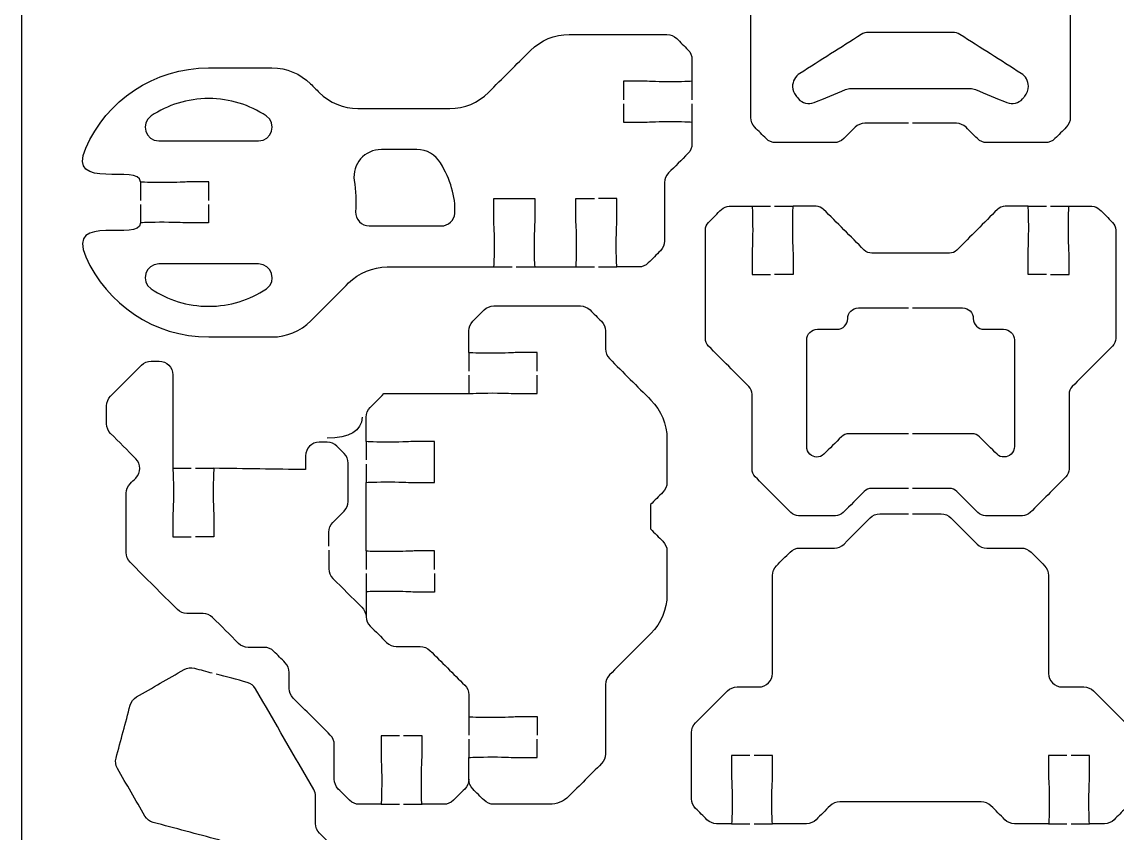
# Model space of a CAD drawing. Extents: x 0 to 400, y 230 to 450.
# Drawn here: x 0 to 80.1, y 325.6 to 384.9 of the extents above; entities that cross this region are included whole.
import ezdxf

# ---------------------------------------------------------------- set-up
doc = ezdxf.new("R2010")
doc.units = 0
doc.header["$MEASUREMENT"] = 0
doc.layers.add('DEFAULT', color=18, linetype='CONTINUOUS')

msp = doc.modelspace()

# ---------------------------------------------------------------- linework, layer by layer
at = {"layer": 'DEFAULT', "color": 1}
for points in [[(0, 242.147), (0, 437.847)], [(49.013, 380.594), (49.013, 379.243)], [(49.013, 378.943), (49.013, 377.595)], [(8.666, 373.228), (8.666, 371.877)], [(8.666, 371.577), (8.666, 370.226)], [(53.405, 371.455), (54.756, 371.455)], [(55.056, 371.455), (56.407, 371.455)], [(73.594, 371.452), (74.942, 371.452)], [(75.242, 371.452), (76.593, 371.452)], [(34.514, 367.009), (35.865, 367.009)], [(36.165, 367.009), (37.516, 367.009)], [(40.522, 367.009), (41.873, 367.009)], [(42.173, 367.009), (43.524, 367.009)], [(32.685, 360.747), (32.685, 359.396)], [(32.685, 359.096), (32.685, 357.748)], [(25.181, 354.245), (25.181, 352.894)], [(25.181, 352.594), (25.181, 351.243)], [(11.042, 352.284), (12.393, 352.284)], [(12.693, 352.284), (14.04, 352.284)], [(25.181, 346.24), (25.181, 344.889)], [(25.181, 344.589), (25.181, 343.238)], [(32.685, 334.13), (32.685, 332.775)], [(32.685, 332.475), (32.685, 331.127)], [(26.271, 327.716), (27.622, 327.716)], [(27.922, 327.716), (29.27, 327.716)], [(51.902, 326.296), (53.253, 326.296)], [(53.553, 326.296), (54.904, 326.296)], [(75.097, 326.296), (76.445, 326.296)], [(76.745, 326.296), (78.096, 326.296)]]:
    msp.add_lwpolyline(points, dxfattribs=at)
for points, knots in [([(64.849, 377.516), (63.783, 377.516), (62.716, 377.516), (61.649, 377.516), (61.385, 377.516), (61.131, 377.41), (60.944, 377.223), (60.668, 376.947), (60.391, 376.67), (60.115, 376.394), (59.928, 376.207), (59.674, 376.101), (59.409, 376.101), (57.988, 376.101), (56.566, 376.101), (55.144, 376.101), (54.88, 376.101), (54.626, 376.207), (54.439, 376.394), (54.162, 376.67), (53.886, 376.947), (53.61, 377.223), (53.423, 377.41), (53.317, 377.664), (53.317, 377.929), (53.317, 380.505), (53.317, 383.082), (53.317, 385.658), (53.317, 385.926), (53.211, 386.18), (53.024, 386.367), (52.11, 387.28), (51.197, 388.192), (50.283, 389.105), (50.096, 389.292), (49.99, 389.546), (49.99, 389.81), (49.99, 391.257), (49.99, 392.703), (49.99, 394.149), (49.99, 394.417), (50.096, 394.671), (50.283, 394.858), (50.559, 395.135), (50.836, 395.411), (51.112, 395.687), (51.299, 395.874), (51.553, 395.98), (51.817, 395.98), (52.347, 395.98), (52.876, 395.98), (53.405, 395.98), (53.433, 395.98), (53.454, 395.197), (53.454, 394.23), (53.454, 393.264), (53.405, 392.692), (53.405, 392.481), (53.405, 391.981), (53.405, 391.481), (53.405, 390.981), (53.855, 390.981), (54.306, 390.981), (54.756, 390.981)], [0, 0, 0, 0, 9.07, 9.07, 9.07, 10.07, 10.07, 10.07, 13.393402, 13.393402, 13.393402, 14.393402, 14.393402, 14.393402, 26.483402, 26.483402, 26.483402, 27.483402, 27.483402, 27.483402, 30.806804, 30.806804, 30.806804, 31.806804, 31.806804, 31.806804, 53.716804, 53.716804, 53.716804, 54.716804, 54.716804, 54.716804, 65.698174, 65.698174, 65.698174, 66.698174, 66.698174, 66.698174, 78.998174, 78.998174, 78.998174, 79.998174, 79.998174, 79.998174, 83.321576, 83.321576, 83.321576, 84.321576, 84.321576, 84.321576, 88.821576, 88.821576, 88.821576, 89.821576, 89.821576, 89.821576, 90.821576, 90.821576, 90.821576, 95.071576, 95.071576, 95.071576, 98.901576, 98.901576, 98.901576, 98.901576]), ([(75.245, 390.981), (75.696, 390.981), (76.146, 390.981), (76.597, 390.981), (76.597, 391.481), (76.597, 391.981), (76.597, 392.481), (76.597, 392.692), (76.547, 393.264), (76.547, 394.23), (76.547, 395.197), (76.568, 395.98), (76.597, 395.98), (77.126, 395.98), (77.655, 395.98), (78.184, 395.98), (78.449, 395.98), (78.703, 395.874), (78.89, 395.687), (79.166, 395.411), (79.442, 395.135), (79.719, 394.858), (79.906, 394.671), (80.011, 394.417), (80.011, 394.149), (80.011, 392.703), (80.011, 391.257), (80.011, 389.81), (80.011, 389.546), (79.906, 389.292), (79.719, 389.105), (78.805, 388.192), (77.891, 387.28), (76.978, 386.367), (76.791, 386.18), (76.685, 385.926), (76.685, 385.658), (76.685, 383.082), (76.685, 380.505), (76.685, 377.929), (76.685, 377.664), (76.579, 377.41), (76.392, 377.223), (76.116, 376.947), (75.839, 376.67), (75.563, 376.394), (75.376, 376.207), (75.122, 376.101), (74.857, 376.101), (73.436, 376.101), (72.014, 376.101), (70.592, 376.101), (70.328, 376.101), (70.074, 376.207), (69.887, 376.394), (69.61, 376.67), (69.334, 376.947), (69.058, 377.223), (68.871, 377.41), (68.617, 377.516), (68.352, 377.516), (67.286, 377.516), (66.219, 377.516), (65.152, 377.516)], [0, 0, 0, 0, 3.83, 3.83, 3.83, 8.08, 8.08, 8.08, 9.08, 9.08, 9.08, 10.08, 10.08, 10.08, 14.58, 14.58, 14.58, 15.58, 15.58, 15.58, 18.903402, 18.903402, 18.903402, 19.903402, 19.903402, 19.903402, 32.203402, 32.203402, 32.203402, 33.203402, 33.203402, 33.203402, 44.184772, 44.184772, 44.184772, 45.184772, 45.184772, 45.184772, 67.094772, 67.094772, 67.094772, 68.094772, 68.094772, 68.094772, 71.418174, 71.418174, 71.418174, 72.418174, 72.418174, 72.418174, 84.508174, 84.508174, 84.508174, 85.508174, 85.508174, 85.508174, 88.831576, 88.831576, 88.831576, 89.831576, 89.831576, 89.831576, 98.901576, 98.901576, 98.901576, 98.901576]), ([(13.665, 371.877), (13.665, 372.327), (13.665, 372.778), (13.665, 373.228), (13.665, 373.228), (13.037, 373.232), (12.166, 373.232), (11.954, 373.228), (11.383, 373.179), (10.412, 373.179), (9.46, 373.179), (8.691, 373.203), (8.666, 373.228), (8.666, 374.643), (3.237, 372.473), (4.666, 375.708), (6.19, 379.155), (9.65, 381.568), (13.658, 381.568), (14.815, 381.568), (18.29, 381.571), (18.29, 381.571), (19.352, 381.568), (20.368, 381.151), (21.119, 380.4), (21.329, 380.191), (21.538, 379.981), (21.747, 379.772), (22.499, 379.021), (23.518, 378.601), (24.576, 378.601), (26.817, 378.6), (29.057, 378.599), (31.297, 378.597), (32.359, 378.597), (33.375, 379.017), (34.126, 379.769), (35.15, 380.792), (36.175, 381.815), (37.199, 382.838), (37.947, 383.589), (38.966, 384.013), (40.025, 384.013), (42.412, 384.013), (44.799, 384.013), (47.186, 384.013), (47.451, 384.013), (47.708, 383.907), (47.895, 383.716), (48.17, 383.441), (48.445, 383.166), (48.721, 382.891), (48.908, 382.7), (49.013, 382.446), (49.013, 382.182), (49.013, 381.654), (49.013, 381.126), (49.013, 380.598), (49.013, 380.569), (48.23, 380.548), (47.264, 380.548), (46.297, 380.548), (45.725, 380.598), (45.514, 380.598), (45.014, 380.598), (44.514, 380.598), (44.014, 380.598), (44.014, 380.146), (44.014, 379.695), (44.014, 379.243)], [0, 0, 0, 0, 3.83, 3.83, 3.83, 4.83, 4.83, 4.83, 5.83, 5.83, 5.83, 6.83, 6.83, 6.83, 7.83, 7.83, 7.83, 8.83, 8.83, 8.83, 9.83, 9.83, 9.83, 10.83, 10.83, 10.83, 13.3473, 13.3473, 13.3473, 14.3473, 14.3473, 14.3473, 33.397303, 33.397303, 33.397303, 34.397303, 34.397303, 34.397303, 46.708034, 46.708034, 46.708034, 47.708034, 47.708034, 47.708034, 68.008034, 68.008034, 68.008034, 69.008034, 69.008034, 69.008034, 72.317294, 72.317294, 72.317294, 73.317294, 73.317294, 73.317294, 77.807294, 77.807294, 77.807294, 78.807294, 78.807294, 78.807294, 79.807294, 79.807294, 79.807294, 84.057294, 84.057294, 84.057294, 87.897294, 87.897294, 87.897294, 87.897294]), ([(56.368, 380.185), (56.368, 380.581), (56.571, 380.949), (56.905, 381.161), (58.4, 382.111), (59.895, 383.06), (61.39, 384.009), (61.55, 384.111), (61.736, 384.165), (61.926, 384.165), (63.976, 384.165), (66.026, 384.165), (68.076, 384.165), (68.265, 384.165), (68.451, 384.111), (68.612, 384.009), (70.105, 383.06), (71.599, 382.111), (73.093, 381.162), (73.413, 380.958), (73.613, 380.611), (73.629, 380.234), (73.639, 380.005), (73.507, 379.673), (73.359, 379.498), (73.305, 379.434), (73.252, 379.371), (73.198, 379.308), (72.917, 378.975), (72.454, 378.863), (72.052, 379.029), (71.283, 379.347), (70.514, 379.665), (69.746, 379.983), (69.625, 380.033), (69.495, 380.059), (69.364, 380.059), (66.454, 380.059), (63.544, 380.059), (60.634, 380.059), (60.503, 380.059), (60.373, 380.033), (60.252, 379.983), (59.484, 379.665), (58.715, 379.347), (57.946, 379.029), (57.544, 378.863), (57.081, 378.975), (56.8, 379.308), (56.735, 379.385), (56.67, 379.462), (56.605, 379.539), (56.452, 379.72), (56.368, 379.948), (56.368, 380.185)], [1, 1, 1, 1, 2, 2, 2, 17.059135, 17.059135, 17.059135, 18.059135, 18.059135, 18.059135, 35.491135, 35.491135, 35.491135, 36.491135, 36.491135, 36.491135, 51.540449, 51.540449, 51.540449, 52.540449, 52.540449, 52.540449, 53.540449, 53.540449, 53.540449, 54.246464, 54.246464, 54.246464, 55.246464, 55.246464, 55.246464, 62.320641, 62.320641, 62.320641, 63.320641, 63.320641, 63.320641, 88.064641, 88.064641, 88.064641, 89.064641, 89.064641, 89.064641, 96.138819, 96.138819, 96.138819, 97.138819, 97.138819, 97.138819, 97.998217, 97.998217, 97.998217, 98.998217, 98.998217, 98.998217, 98.998217]), ([(17.305, 376.229), (14.876, 376.229), (12.448, 376.229), (10.02, 376.229), (9.043, 376.232), (8.633, 377.513), (9.455, 378.053), (10.658, 378.857), (12.108, 379.326), (13.664, 379.326), (15.22, 379.326), (16.666, 378.857), (17.873, 378.053), (18.691, 377.509), (18.282, 376.229), (17.305, 376.229)], [1, 1, 1, 1, 21.65, 21.65, 21.65, 22.65, 22.65, 22.65, 23.65, 23.65, 23.65, 24.65, 24.65, 24.65, 25.65, 25.65, 25.65, 25.65]), ([(44.014, 378.943), (44.014, 378.494), (44.014, 378.045), (44.014, 377.595), (44.514, 377.595), (45.014, 377.595), (45.514, 377.595), (45.725, 377.595), (46.297, 377.645), (47.264, 377.645), (48.23, 377.645), (49.013, 377.624), (49.013, 377.595), (49.013, 377.066), (49.013, 376.537), (49.013, 376.008), (49.013, 375.743), (48.908, 375.489), (48.721, 375.302), (48.248, 374.83), (47.775, 374.357), (47.302, 373.884), (47.115, 373.694), (47.01, 373.44), (47.01, 373.175), (47.01, 371.753), (47.01, 370.332), (47.01, 368.91), (47.01, 368.642), (46.904, 368.388), (46.713, 368.197), (46.415, 367.899), (46.116, 367.6), (45.817, 367.301), (45.63, 367.114), (45.38, 367.012), (45.119, 367.012), (44.588, 367.011), (44.058, 367.01), (43.528, 367.009), (43.496, 367.009), (43.475, 367.792), (43.475, 368.758), (43.475, 369.725), (43.528, 370.297), (43.524, 370.508), (43.524, 371.383), (43.528, 372.007), (43.528, 372.007), (43.077, 372.007), (42.627, 372.007), (42.177, 372.007)], [0, 0, 0, 0, 3.82, 3.82, 3.82, 8.07, 8.07, 8.07, 9.07, 9.07, 9.07, 10.07, 10.07, 10.07, 14.57, 14.57, 14.57, 15.57, 15.57, 15.57, 21.255139, 21.255139, 21.255139, 22.255139, 22.255139, 22.255139, 34.345139, 34.345139, 34.345139, 35.345139, 35.345139, 35.345139, 38.937241, 38.937241, 38.937241, 39.937241, 39.937241, 39.937241, 44.447252, 44.447252, 44.447252, 45.447252, 45.447252, 45.447252, 46.447252, 46.447252, 46.447252, 47.447252, 47.447252, 47.447252, 51.277252, 51.277252, 51.277252, 51.277252]), ([(26.293, 375.597), (27.161, 375.597), (28.029, 375.597), (28.897, 375.597), (29.606, 375.597), (30.266, 375.223), (30.626, 374.613), (31.328, 373.414), (31.737, 372.186), (31.666, 370.93), (31.638, 370.408), (31.19, 370.009), (30.671, 370.009), (28.917, 370.009), (27.162, 370.009), (25.408, 370.009), (24.84, 370.009), (24.374, 370.482), (24.41, 371.05), (24.459, 371.816), (24.424, 372.581), (24.311, 373.34), (24.127, 374.535), (25.083, 375.601), (26.293, 375.597)], [1, 1, 1, 1, 8.38, 8.38, 8.38, 9.38, 9.38, 9.38, 10.38, 10.38, 10.38, 11.38, 11.38, 11.38, 26.3, 26.3, 26.3, 27.3, 27.3, 27.3, 28.3, 28.3, 28.3, 29.3, 29.3, 29.3, 29.3]), ([(13.661, 371.577), (13.661, 371.127), (13.661, 370.676), (13.661, 370.226), (13.163, 370.226), (12.664, 370.226), (12.166, 370.226), (11.954, 370.229), (11.383, 370.275), (10.412, 370.275), (9.46, 370.275), (8.691, 370.254), (8.663, 370.226), (8.666, 368.811), (3.233, 370.984), (4.666, 367.753), (6.193, 364.306), (9.654, 361.893), (13.665, 361.893), (14.822, 361.893), (18.297, 361.89), (18.297, 361.89), (19.355, 361.893), (20.375, 362.313), (21.126, 363.061), (22.051, 363.986), (22.975, 364.912), (23.899, 365.837), (24.651, 366.585), (25.67, 367.009), (26.728, 367.009), (29.324, 367.009), (31.919, 367.009), (34.514, 367.009), (34.542, 367.037), (34.567, 367.806), (34.567, 368.758), (34.564, 369.725), (34.514, 370.297), (34.514, 370.508), (34.514, 371.008), (34.514, 371.508), (34.514, 372.007), (35.516, 372.007), (36.518, 372.007), (37.52, 372.007), (37.52, 372.007), (37.516, 371.383), (37.516, 370.508), (37.52, 370.297), (37.467, 369.725), (37.467, 368.758), (37.47, 367.792), (37.488, 367.009), (37.52, 367.009), (38.521, 367.009), (39.521, 367.009), (40.522, 367.009), (40.55, 367.037), (40.571, 367.806), (40.571, 368.758), (40.571, 369.725), (40.522, 370.297), (40.518, 370.508), (40.522, 371.383), (40.522, 372.007), (40.522, 372.007), (40.974, 372.007), (41.425, 372.007), (41.877, 372.007)], [0, 0, 0, 0, 3.83, 3.83, 3.83, 8.07, 8.07, 8.07, 9.07, 9.07, 9.07, 10.07, 10.07, 10.07, 11.07, 11.07, 11.07, 12.07, 12.07, 12.07, 13.07, 13.07, 13.07, 14.07, 14.07, 14.07, 25.192792, 25.192792, 25.192792, 26.192792, 26.192792, 26.192792, 48.262792, 48.262792, 48.262792, 49.262792, 49.262792, 49.262792, 50.262792, 50.262792, 50.262792, 54.512792, 54.512792, 54.512792, 63.032792, 63.032792, 63.032792, 64.032792, 64.032792, 64.032792, 65.032792, 65.032792, 65.032792, 66.032792, 66.032792, 66.032792, 74.542792, 74.542792, 74.542792, 75.542792, 75.542792, 75.542792, 76.542792, 76.542792, 76.542792, 77.542792, 77.542792, 77.542792, 81.382792, 81.382792, 81.382792, 81.382792]), ([(64.849, 350.818), (63.954, 350.818), (63.059, 350.818), (62.164, 350.818), (61.956, 350.818), (61.755, 350.733), (61.607, 350.588), (61.096, 350.074), (60.584, 349.561), (60.072, 349.047), (59.924, 348.899), (59.723, 348.817), (59.515, 348.817), (58.613, 348.817), (57.711, 348.817), (56.809, 348.817), (56.601, 348.817), (56.4, 348.899), (56.252, 349.047), (55.379, 349.92), (54.507, 350.794), (53.634, 351.668), (53.49, 351.812), (53.409, 352.014), (53.409, 352.222), (53.409, 354.051), (53.409, 355.881), (53.409, 357.711), (53.409, 357.919), (53.324, 358.117), (53.176, 358.265), (52.191, 359.25), (51.207, 360.236), (50.223, 361.221), (50.075, 361.366), (49.994, 361.567), (49.994, 361.775), (49.994, 364.421), (49.994, 367.067), (49.994, 369.712), (49.994, 369.921), (50.075, 370.118), (50.223, 370.266), (50.542, 370.585), (50.86, 370.904), (51.179, 371.222), (51.324, 371.37), (51.525, 371.452), (51.729, 371.452), (52.288, 371.452), (52.846, 371.452), (53.405, 371.452), (53.433, 371.452), (53.454, 370.668), (53.454, 369.702), (53.454, 368.735), (53.405, 368.164), (53.405, 367.952), (53.405, 367.452), (53.405, 366.953), (53.405, 366.453), (53.855, 366.453), (54.306, 366.453), (54.756, 366.453)], [0, 0, 0, 0, 7.61, 7.61, 7.61, 8.61, 8.61, 8.61, 14.775987, 14.775987, 14.775987, 15.775987, 15.775987, 15.775987, 23.445987, 23.445987, 23.445987, 24.445987, 24.445987, 24.445987, 34.946525, 34.946525, 34.946525, 35.946525, 35.946525, 35.946525, 51.506525, 51.506525, 51.506525, 52.506525, 52.506525, 52.506525, 64.350566, 64.350566, 64.350566, 65.350566, 65.350566, 65.350566, 87.850566, 87.850566, 87.850566, 88.850566, 88.850566, 88.850566, 92.683085, 92.683085, 92.683085, 93.683085, 93.683085, 93.683085, 98.433085, 98.433085, 98.433085, 99.433085, 99.433085, 99.433085, 100.433085, 100.433085, 100.433085, 104.683085, 104.683085, 104.683085, 108.513085, 108.513085, 108.513085, 108.513085]), ([(74.942, 366.453), (74.493, 366.453), (74.044, 366.453), (73.594, 366.453), (73.594, 366.953), (73.594, 367.452), (73.594, 367.952), (73.594, 368.164), (73.644, 368.735), (73.644, 369.702), (73.644, 370.668), (73.623, 371.452), (73.594, 371.452), (73.036, 371.452), (72.477, 371.452), (71.919, 371.452), (71.711, 371.452), (71.51, 371.367), (71.361, 371.222), (70.372, 370.231), (69.383, 369.24), (68.395, 368.248), (68.246, 368.1), (68.045, 368.019), (67.841, 368.019), (65.949, 368.019), (64.057, 368.019), (62.164, 368.019), (61.96, 368.019), (61.759, 368.1), (61.611, 368.248), (60.62, 369.24), (59.63, 370.231), (58.64, 371.222), (58.492, 371.37), (58.291, 371.452), (58.086, 371.452), (57.527, 371.452), (56.967, 371.452), (56.407, 371.452), (56.375, 371.452), (56.358, 370.668), (56.358, 369.702), (56.358, 368.735), (56.407, 368.164), (56.407, 367.952), (56.407, 367.452), (56.407, 366.953), (56.407, 366.453), (55.957, 366.453), (55.506, 366.453), (55.056, 366.453)], [0, 0, 0, 0, 3.82, 3.82, 3.82, 8.07, 8.07, 8.07, 9.07, 9.07, 9.07, 10.07, 10.07, 10.07, 14.82, 14.82, 14.82, 15.82, 15.82, 15.82, 27.727687, 27.727687, 27.727687, 28.727687, 28.727687, 28.727687, 44.817687, 44.817687, 44.817687, 45.817687, 45.817687, 45.817687, 57.732438, 57.732438, 57.732438, 58.732438, 58.732438, 58.732438, 63.492438, 63.492438, 63.492438, 64.492438, 64.492438, 64.492438, 65.492438, 65.492438, 65.492438, 69.742438, 69.742438, 69.742438, 73.572438, 73.572438, 73.572438, 73.572438]), ([(75.242, 366.453), (75.693, 366.453), (76.145, 366.453), (76.597, 366.453), (76.597, 366.953), (76.597, 367.452), (76.597, 367.952), (76.597, 368.164), (76.547, 368.735), (76.547, 369.702), (76.547, 370.668), (76.568, 371.452), (76.597, 371.452), (77.155, 371.452), (77.714, 371.452), (78.272, 371.452), (78.477, 371.452), (78.678, 371.37), (78.826, 371.222), (79.144, 370.904), (79.461, 370.585), (79.779, 370.266), (79.927, 370.118), (80.011, 369.921), (80.011, 369.712), (80.011, 367.067), (80.011, 364.421), (80.011, 361.775), (80.011, 361.567), (79.927, 361.366), (79.779, 361.221), (78.794, 360.236), (77.81, 359.25), (76.826, 358.265), (76.678, 358.117), (76.597, 357.919), (76.597, 357.711), (76.597, 355.881), (76.597, 354.051), (76.597, 352.222), (76.597, 352.014), (76.512, 351.812), (76.367, 351.668), (75.495, 350.794), (74.622, 349.92), (73.75, 349.047), (73.602, 348.899), (73.4, 348.817), (73.192, 348.817), (72.29, 348.817), (71.388, 348.817), (70.486, 348.817), (70.278, 348.817), (70.077, 348.899), (69.929, 349.047), (69.418, 349.561), (68.906, 350.074), (68.395, 350.588), (68.246, 350.733), (68.045, 350.818), (67.837, 350.818), (66.942, 350.818), (66.047, 350.818), (65.152, 350.818)], [0, 0, 0, 0, 3.84, 3.84, 3.84, 8.09, 8.09, 8.09, 9.09, 9.09, 9.09, 10.09, 10.09, 10.09, 14.84, 14.84, 14.84, 15.84, 15.84, 15.84, 19.665454, 19.665454, 19.665454, 20.665454, 20.665454, 20.665454, 43.165454, 43.165454, 43.165454, 44.165454, 44.165454, 44.165454, 56.009495, 56.009495, 56.009495, 57.009495, 57.009495, 57.009495, 72.569495, 72.569495, 72.569495, 73.569495, 73.569495, 73.569495, 84.070033, 84.070033, 84.070033, 85.070033, 85.070033, 85.070033, 92.740033, 92.740033, 92.740033, 93.740033, 93.740033, 93.740033, 99.90602, 99.90602, 99.90602, 100.90602, 100.90602, 100.90602, 108.51602, 108.51602, 108.51602, 108.51602]), ([(10.02, 367.233), (12.449, 367.233), (14.879, 367.233), (17.308, 367.233), (18.289, 367.229), (18.691, 365.952), (17.88, 365.409), (16.673, 364.601), (15.216, 364.129), (13.664, 364.132), (12.108, 364.132), (10.651, 364.598), (9.448, 365.409), (8.633, 365.956), (9.039, 367.229), (10.02, 367.233)], [1, 1, 1, 1, 21.66, 21.66, 21.66, 22.66, 22.66, 22.66, 23.66, 23.66, 23.66, 24.66, 24.66, 24.66, 25.66, 25.66, 25.66, 25.66]), ([(37.683, 359.396), (37.683, 359.846), (37.683, 360.296), (37.683, 360.747), (37.184, 360.747), (36.684, 360.747), (36.184, 360.747), (35.972, 360.747), (35.401, 360.697), (34.434, 360.697), (33.468, 360.697), (32.685, 360.718), (32.685, 360.747), (32.685, 361.274), (32.685, 361.8), (32.685, 362.327), (32.685, 362.592), (32.787, 362.849), (32.977, 363.036), (33.253, 363.313), (33.528, 363.589), (33.803, 363.865), (33.993, 364.052), (34.247, 364.158), (34.512, 364.158), (36.625, 364.158), (38.738, 364.158), (40.851, 364.158), (41.116, 364.158), (41.37, 364.052), (41.56, 363.865), (41.836, 363.589), (42.111, 363.313), (42.386, 363.036), (42.576, 362.849), (42.682, 362.592), (42.682, 362.327), (42.682, 361.891), (42.682, 361.455), (42.682, 361.018), (42.682, 360.754), (42.785, 360.5), (42.975, 360.313), (43.988, 359.299), (45, 358.285), (46.013, 357.272), (46.764, 356.52), (47.184, 355.504), (47.184, 354.446), (47.184, 353.378), (47.184, 352.311), (47.184, 351.243), (47.184, 350.978), (47.078, 350.724), (46.887, 350.537), (46.586, 350.235), (46.285, 349.933), (45.984, 349.631), (45.984, 349.037), (45.984, 348.443), (45.984, 347.849), (46.285, 347.548), (46.586, 347.247), (46.887, 346.946), (47.078, 346.759), (47.184, 346.505), (47.184, 346.24), (47.184, 345.174), (47.184, 344.107), (47.184, 343.041), (47.184, 341.982), (46.764, 340.966), (46.013, 340.215), (45, 339.201), (43.988, 338.188), (42.975, 337.174), (42.785, 336.987), (42.682, 336.73), (42.682, 336.465), (42.682, 334.775), (42.682, 333.085), (42.682, 331.396), (42.682, 331.127), (42.576, 330.873), (42.389, 330.687), (41.595, 329.892), (40.8, 329.097), (40.005, 328.302), (39.631, 327.924), (39.123, 327.716), (38.59, 327.716), (37.231, 327.716), (35.871, 327.716), (34.512, 327.716), (34.247, 327.716), (33.993, 327.822), (33.803, 328.009), (33.528, 328.285), (33.253, 328.562), (32.977, 328.838), (32.787, 329.025), (32.685, 329.279), (32.685, 329.544), (32.685, 330.072), (32.685, 330.599), (32.685, 331.127), (32.685, 331.156), (33.468, 331.177), (34.434, 331.177), (35.401, 331.177), (35.972, 331.127), (36.184, 331.127), (36.684, 331.127), (37.184, 331.127), (37.683, 331.127), (37.683, 331.577), (37.683, 332.026), (37.683, 332.475)], [0, 0, 0, 0, 3.83, 3.83, 3.83, 8.08, 8.08, 8.08, 9.08, 9.08, 9.08, 10.08, 10.08, 10.08, 14.56, 14.56, 14.56, 15.56, 15.56, 15.56, 18.876338, 18.876338, 18.876338, 19.876338, 19.876338, 19.876338, 37.846338, 37.846338, 37.846338, 38.846338, 38.846338, 38.846338, 42.162677, 42.162677, 42.162677, 43.162677, 43.162677, 43.162677, 46.872677, 46.872677, 46.872677, 47.872677, 47.872677, 47.872677, 60.056129, 60.056129, 60.056129, 61.056129, 61.056129, 61.056129, 70.136129, 70.136129, 70.136129, 71.136129, 71.136129, 71.136129, 74.763593, 74.763593, 74.763593, 79.813593, 79.813593, 79.813593, 83.43398, 83.43398, 83.43398, 84.43398, 84.43398, 84.43398, 93.50398, 93.50398, 93.50398, 94.50398, 94.50398, 94.50398, 106.687432, 106.687432, 106.687432, 107.687432, 107.687432, 107.687432, 122.057432, 122.057432, 122.057432, 123.057432, 123.057432, 123.057432, 132.617516, 132.617516, 132.617516, 133.617516, 133.617516, 133.617516, 145.177516, 145.177516, 145.177516, 146.177516, 146.177516, 146.177516, 149.493854, 149.493854, 149.493854, 150.493854, 150.493854, 150.493854, 154.983854, 154.983854, 154.983854, 155.983854, 155.983854, 155.983854, 156.983854, 156.983854, 156.983854, 161.233854, 161.233854, 161.233854, 165.053854, 165.053854, 165.053854, 165.053854]), ([(64.849, 354.818), (63.402, 354.818), (61.954, 354.818), (60.506, 354.818), (60.298, 354.818), (60.097, 354.733), (59.949, 354.589), (59.516, 354.164), (59.084, 353.74), (58.651, 353.315), (58.369, 353.04), (57.917, 353.044), (57.638, 353.322), (57.49, 353.467), (57.409, 353.668), (57.409, 353.876), (57.409, 356.474), (57.409, 359.071), (57.409, 361.669), (57.409, 362.103), (57.758, 362.452), (58.189, 362.452), (58.667, 362.452), (59.146, 362.452), (59.624, 362.452), (60.055, 362.452), (60.408, 362.801), (60.408, 363.235), (60.408, 363.451), (60.496, 363.648), (60.637, 363.789), (60.778, 363.93), (60.972, 364.019), (61.187, 364.019), (62.408, 364.019), (63.628, 364.019), (64.849, 364.019)], [0, 0, 0, 0, 12.31, 12.31, 12.31, 13.31, 13.31, 13.31, 18.465046, 18.465046, 18.465046, 19.465046, 19.465046, 19.465046, 20.465046, 20.465046, 20.465046, 42.555046, 42.555046, 42.555046, 43.555046, 43.555046, 43.555046, 47.625046, 47.625046, 47.625046, 48.625046, 48.625046, 48.625046, 49.625046, 49.625046, 49.625046, 50.625046, 50.625046, 50.625046, 61.005046, 61.005046, 61.005046, 61.005046]), ([(65.152, 364.019), (66.372, 364.019), (67.591, 364.019), (68.811, 364.019), (69.241, 364.019), (69.594, 363.669), (69.594, 363.235), (69.594, 363.02), (69.682, 362.823), (69.823, 362.682), (69.964, 362.54), (70.158, 362.452), (70.374, 362.452), (70.853, 362.452), (71.333, 362.452), (71.813, 362.452), (72.243, 362.452), (72.596, 362.103), (72.596, 361.669), (72.596, 359.071), (72.596, 356.474), (72.596, 353.876), (72.596, 353.668), (72.511, 353.467), (72.367, 353.322), (72.081, 353.058), (71.601, 353.033), (71.33, 353.308), (70.904, 353.735), (70.478, 354.162), (70.053, 354.589), (69.904, 354.733), (69.703, 354.818), (69.495, 354.818), (68.048, 354.818), (66.6, 354.818), (65.152, 354.818)], [0, 0, 0, 0, 10.37, 10.37, 10.37, 11.37, 11.37, 11.37, 12.37, 12.37, 12.37, 13.37, 13.37, 13.37, 17.45, 17.45, 17.45, 18.45, 18.45, 18.45, 40.54, 40.54, 40.54, 41.54, 41.54, 41.54, 42.54, 42.54, 42.54, 47.666529, 47.666529, 47.666529, 48.666529, 48.666529, 48.666529, 60.976529, 60.976529, 60.976529, 60.976529]), ([(27.622, 332.715), (27.171, 332.715), (26.719, 332.715), (26.268, 332.715), (26.268, 332.715), (26.271, 332.087), (26.271, 331.216), (26.268, 331.004), (26.317, 330.429), (26.32, 329.462), (26.317, 328.499), (26.296, 327.716), (26.268, 327.716), (25.738, 327.716), (25.209, 327.716), (24.68, 327.716), (24.415, 327.716), (24.161, 327.818), (23.974, 328.009), (23.698, 328.284), (23.422, 328.559), (23.145, 328.834), (22.958, 329.025), (22.853, 329.279), (22.853, 329.544), (22.853, 330.383), (22.853, 331.223), (22.853, 332.062), (22.853, 332.327), (22.747, 332.581), (22.56, 332.768), (21.654, 333.673), (20.749, 334.579), (19.843, 335.484), (19.656, 335.671), (19.551, 335.925), (19.551, 336.19), (19.551, 336.581), (19.551, 336.973), (19.551, 337.365), (19.551, 337.629), (19.445, 337.883), (19.258, 338.07), (18.982, 338.346), (18.705, 338.623), (18.429, 338.899), (18.242, 339.086), (17.988, 339.192), (17.723, 339.192), (17.333, 339.192), (16.942, 339.192), (16.552, 339.192), (16.287, 339.192), (16.03, 339.298), (15.843, 339.485), (15.213, 340.115), (14.582, 340.745), (13.952, 341.376), (13.765, 341.563), (13.511, 341.668), (13.247, 341.668), (12.856, 341.668), (12.466, 341.668), (12.075, 341.668), (11.811, 341.665), (11.557, 341.771), (11.37, 341.961), (10.219, 343.111), (9.067, 344.261), (7.916, 345.411), (7.729, 345.598), (7.623, 345.852), (7.623, 346.121), (7.623, 347.566), (7.623, 349.011), (7.623, 350.456), (7.623, 350.721), (7.729, 350.975), (7.916, 351.162), (8.054, 351.299), (8.191, 351.437), (8.329, 351.574), (8.72, 351.966), (8.72, 352.601), (8.329, 352.989), (7.716, 353.603), (7.103, 354.217), (6.491, 354.831), (6.304, 355.018), (6.198, 355.272), (6.198, 355.536), (6.198, 355.978), (6.198, 356.42), (6.198, 356.863), (6.198, 357.127), (6.304, 357.381), (6.491, 357.572), (7.243, 358.324), (7.996, 359.077), (8.749, 359.829), (8.936, 360.016), (9.193, 360.122), (9.458, 360.122), (9.652, 360.122), (9.846, 360.122), (10.04, 360.122), (10.59, 360.122), (11.038, 359.674), (11.038, 359.12), (11.038, 356.841), (11.038, 354.563), (11.038, 352.284), (11.042, 352.209), (11.088, 351.5), (11.088, 350.537), (11.088, 349.571), (11.038, 348.996), (11.038, 348.784), (11.042, 347.909), (11.038, 347.285), (11.038, 347.285), (11.49, 347.285), (11.941, 347.285), (12.393, 347.285)], [0, 0, 0, 0, 3.84, 3.84, 3.84, 4.84, 4.84, 4.84, 5.84, 5.84, 5.84, 6.84, 6.84, 6.84, 11.34, 11.34, 11.34, 12.34, 12.34, 12.34, 15.656338, 15.656338, 15.656338, 16.656338, 16.656338, 16.656338, 23.796338, 23.796338, 23.796338, 24.796338, 24.796338, 24.796338, 35.685783, 35.685783, 35.685783, 36.685783, 36.685783, 36.685783, 40.015783, 40.015783, 40.015783, 41.015783, 41.015783, 41.015783, 44.339185, 44.339185, 44.339185, 45.339185, 45.339185, 45.339185, 48.659185, 48.659185, 48.659185, 49.659185, 49.659185, 49.659185, 57.239369, 57.239369, 57.239369, 58.239369, 58.239369, 58.239369, 61.559369, 61.559369, 61.559369, 62.559369, 62.559369, 62.559369, 76.397451, 76.397451, 76.397451, 77.397451, 77.397451, 77.397451, 89.687451, 89.687451, 89.687451, 90.687451, 90.687451, 90.687451, 92.342081, 92.342081, 92.342081, 93.342081, 93.342081, 93.342081, 100.717208, 100.717208, 100.717208, 101.717208, 101.717208, 101.717208, 105.477208, 105.477208, 105.477208, 106.477208, 106.477208, 106.477208, 115.528175, 115.528175, 115.528175, 116.528175, 116.528175, 116.528175, 118.178175, 118.178175, 118.178175, 119.178175, 119.178175, 119.178175, 138.558175, 138.558175, 138.558175, 139.558175, 139.558175, 139.558175, 140.558175, 140.558175, 140.558175, 141.558175, 141.558175, 141.558175, 145.398175, 145.398175, 145.398175, 145.398175]), ([(30.18, 344.889), (30.18, 345.34), (30.18, 345.79), (30.18, 346.24), (29.68, 346.24), (29.18, 346.24), (28.681, 346.24), (28.469, 346.24), (27.897, 346.191), (26.931, 346.191), (25.964, 346.191), (25.181, 346.212), (25.181, 346.24), (25.181, 347.908), (25.181, 349.575), (25.181, 351.243), (25.181, 351.271), (25.964, 351.292), (26.931, 351.292), (27.897, 351.292), (28.469, 351.243), (28.681, 351.243), (29.18, 351.243), (29.68, 351.243), (30.18, 351.243), (30.18, 352.244), (30.18, 353.244), (30.18, 354.245), (29.68, 354.245), (29.18, 354.245), (28.681, 354.245), (28.469, 354.245), (27.897, 354.196), (26.931, 354.196), (25.964, 354.196), (25.181, 354.217), (25.181, 354.245), (25.181, 354.839), (25.181, 355.433), (25.181, 356.027), (25.181, 356.291), (25.287, 356.545), (25.477, 356.732), (25.814, 357.07), (26.15, 357.407), (26.486, 357.745), (28.552, 357.745), (30.618, 357.745), (32.685, 357.745), (32.745, 357.745), (33.468, 357.794), (34.434, 357.794), (35.401, 357.794), (35.972, 357.745), (36.184, 357.745), (36.684, 357.745), (37.184, 357.745), (37.683, 357.745), (37.683, 358.195), (37.683, 358.645), (37.683, 359.096)], [0, 0, 0, 0, 3.83, 3.83, 3.83, 8.08, 8.08, 8.08, 9.08, 9.08, 9.08, 10.08, 10.08, 10.08, 24.26, 24.26, 24.26, 25.26, 25.26, 25.26, 26.26, 26.26, 26.26, 30.51, 30.51, 30.51, 39.02, 39.02, 39.02, 43.27, 43.27, 43.27, 44.27, 44.27, 44.27, 45.27, 45.27, 45.27, 50.32, 50.32, 50.32, 51.32, 51.32, 51.32, 55.371728, 55.371728, 55.371728, 72.941728, 72.941728, 72.941728, 73.941728, 73.941728, 73.941728, 74.941728, 74.941728, 74.941728, 79.191728, 79.191728, 79.191728, 83.021728, 83.021728, 83.021728, 83.021728]), ([(22.458, 346.59), (22.458, 346.934), (22.458, 347.279), (22.458, 347.623), (22.458, 347.888), (22.563, 348.142), (22.75, 348.329), (23.027, 348.605), (23.303, 348.882), (23.579, 349.158), (23.766, 349.345), (23.872, 349.602), (23.872, 349.867), (23.871, 350.798), (23.87, 351.73), (23.869, 352.661), (23.869, 352.929), (23.766, 353.183), (23.576, 353.37), (23.399, 353.547), (23.223, 353.723), (23.047, 353.899), (22.86, 354.086), (22.606, 354.192), (22.341, 354.192), (22.146, 354.192), (21.951, 354.192), (21.756, 354.192), (21.202, 354.192), (20.754, 353.744), (20.754, 353.19), (20.754, 352.857), (20.754, 352.525), (20.754, 352.192), (18.516, 352.222), (16.278, 352.253), (14.04, 352.284), (14.04, 352.224), (13.991, 351.5), (13.991, 350.537), (13.991, 349.571), (14.04, 348.996), (14.04, 348.784), (14.04, 348.284), (14.04, 347.784), (14.04, 347.285), (13.591, 347.285), (13.142, 347.285), (12.693, 347.285)], [0, 0, 0, 0, 2.93, 2.93, 2.93, 3.93, 3.93, 3.93, 7.253402, 7.253402, 7.253402, 8.253402, 8.253402, 8.253402, 16.173408, 16.173408, 16.173408, 17.173408, 17.173408, 17.173408, 19.294729, 19.294729, 19.294729, 20.294729, 20.294729, 20.294729, 21.954729, 21.954729, 21.954729, 22.954729, 22.954729, 22.954729, 25.784729, 25.784729, 25.784729, 44.816505, 44.816505, 44.816505, 45.816505, 45.816505, 45.816505, 46.816505, 46.816505, 46.816505, 51.066505, 51.066505, 51.066505, 54.886505, 54.886505, 54.886505, 54.886505]), ([(53.253, 331.295), (52.803, 331.295), (52.353, 331.295), (51.902, 331.295), (51.902, 330.795), (51.902, 330.295), (51.902, 329.796), (51.902, 329.584), (51.955, 329.012), (51.955, 328.046), (51.955, 327.079), (51.93, 326.296), (51.902, 326.296), (51.54, 326.296), (51.178, 326.296), (50.816, 326.296), (50.551, 326.296), (50.297, 326.402), (50.107, 326.589), (49.831, 326.865), (49.556, 327.142), (49.281, 327.418), (49.091, 327.605), (48.988, 327.859), (48.988, 328.123), (48.988, 329.736), (48.988, 331.348), (48.988, 332.96), (48.988, 333.225), (49.091, 333.482), (49.281, 333.669), (50.057, 334.446), (50.833, 335.224), (51.609, 336.001), (51.8, 336.188), (52.054, 336.294), (52.318, 336.294), (52.848, 336.294), (53.377, 336.294), (53.906, 336.294), (54.46, 336.294), (54.908, 336.742), (54.908, 337.292), (54.908, 339.68), (54.908, 342.069), (54.908, 344.457), (54.908, 344.722), (55.01, 344.976), (55.197, 345.163), (55.528, 345.494), (55.858, 345.826), (56.188, 346.157), (56.379, 346.348), (56.633, 346.454), (56.897, 346.454), (57.741, 346.454), (58.584, 346.454), (59.427, 346.454), (59.691, 346.454), (59.945, 346.56), (60.136, 346.747), (60.772, 347.384), (61.408, 348.021), (62.045, 348.659), (62.235, 348.849), (62.489, 348.955), (62.754, 348.955), (63.452, 348.955), (64.151, 348.955), (64.849, 348.955)], [0, 0, 0, 0, 3.83, 3.83, 3.83, 8.08, 8.08, 8.08, 9.08, 9.08, 9.08, 10.08, 10.08, 10.08, 13.16, 13.16, 13.16, 14.16, 14.16, 14.16, 17.476338, 17.476338, 17.476338, 18.476338, 18.476338, 18.476338, 32.186338, 32.186338, 32.186338, 33.186338, 33.186338, 33.186338, 42.527222, 42.527222, 42.527222, 43.527222, 43.527222, 43.527222, 48.027222, 48.027222, 48.027222, 49.027222, 49.027222, 49.027222, 69.337222, 69.337222, 69.337222, 70.337222, 70.337222, 70.337222, 74.318239, 74.318239, 74.318239, 75.318239, 75.318239, 75.318239, 82.488239, 82.488239, 82.488239, 83.488239, 83.488239, 83.488239, 91.146209, 91.146209, 91.146209, 92.146209, 92.146209, 92.146209, 98.086209, 98.086209, 98.086209, 98.086209]), ([(65.152, 348.955), (65.851, 348.955), (66.549, 348.955), (67.248, 348.955), (67.513, 348.955), (67.767, 348.849), (67.957, 348.659), (68.593, 348.021), (69.229, 347.384), (69.866, 346.747), (70.056, 346.56), (70.31, 346.454), (70.575, 346.454), (71.418, 346.454), (72.261, 346.454), (73.104, 346.454), (73.369, 346.454), (73.623, 346.348), (73.813, 346.157), (74.142, 345.827), (74.472, 345.497), (74.801, 345.166), (74.991, 344.976), (75.097, 344.722), (75.097, 344.457), (75.097, 342.069), (75.097, 339.68), (75.097, 337.292), (75.097, 336.742), (75.542, 336.294), (76.096, 336.294), (76.625, 336.294), (77.154, 336.294), (77.683, 336.294), (77.948, 336.294), (78.202, 336.188), (78.392, 336.001), (79.168, 335.224), (79.944, 334.446), (80.721, 333.669), (80.911, 333.482), (81.017, 333.225), (81.017, 332.96), (81.017, 331.348), (81.017, 329.736), (81.017, 328.123), (81.017, 327.859), (80.911, 327.605), (80.721, 327.418), (80.445, 327.142), (80.17, 326.865), (79.895, 326.589), (79.705, 326.402), (79.451, 326.296), (79.186, 326.296), (78.823, 326.296), (78.459, 326.296), (78.096, 326.296), (78.071, 326.296), (78.05, 327.079), (78.05, 328.046), (78.05, 329.012), (78.096, 329.584), (78.096, 329.796), (78.096, 330.295), (78.096, 330.795), (78.096, 331.295), (77.646, 331.295), (77.195, 331.295), (76.745, 331.295)], [0, 0, 0, 0, 5.94, 5.94, 5.94, 6.94, 6.94, 6.94, 14.59797, 14.59797, 14.59797, 15.59797, 15.59797, 15.59797, 22.76797, 22.76797, 22.76797, 23.76797, 23.76797, 23.76797, 27.734845, 27.734845, 27.734845, 28.734845, 28.734845, 28.734845, 49.044845, 49.044845, 49.044845, 50.044845, 50.044845, 50.044845, 54.544845, 54.544845, 54.544845, 55.544845, 55.544845, 55.544845, 64.885728, 64.885728, 64.885728, 65.885728, 65.885728, 65.885728, 79.595728, 79.595728, 79.595728, 80.595728, 80.595728, 80.595728, 83.912067, 83.912067, 83.912067, 84.912067, 84.912067, 84.912067, 88.002067, 88.002067, 88.002067, 89.002067, 89.002067, 89.002067, 90.002067, 90.002067, 90.002067, 94.252067, 94.252067, 94.252067, 98.082067, 98.082067, 98.082067, 98.082067]), ([(22.458, 346.29), (22.458, 345.839), (22.458, 345.389), (22.458, 344.939), (22.458, 344.674), (22.563, 344.42), (22.75, 344.233), (23.451, 343.532), (24.152, 342.831), (24.853, 342.131), (25.036, 341.947), (25.17, 341.672), (25.181, 341.422)], [0, 0, 0, 0, 3.83, 3.83, 3.83, 4.83, 4.83, 4.83, 13.258713, 13.258713, 13.258713, 14.258713, 14.258713, 14.258713, 14.258713]), ([(30.18, 344.589), (30.18, 344.139), (30.18, 343.689), (30.18, 343.238), (29.68, 343.238), (29.18, 343.238), (28.681, 343.238), (28.469, 343.238), (27.897, 343.288), (26.931, 343.288), (25.964, 343.288), (25.181, 343.267), (25.181, 343.238), (25.181, 342.645), (25.181, 342.051), (25.181, 341.457), (25.181, 341.445), (25.181, 341.433), (25.181, 341.422), (25.192, 341.171), (25.294, 340.931), (25.477, 340.751), (25.877, 340.351), (26.277, 339.952), (26.677, 339.552), (26.864, 339.365), (27.118, 339.259), (27.386, 339.259), (27.971, 339.259), (28.557, 339.259), (29.143, 339.259), (29.407, 339.259), (29.661, 339.153), (29.848, 338.966), (30.696, 338.118), (31.544, 337.271), (32.392, 336.423), (32.579, 336.236), (32.685, 335.982), (32.685, 335.717), (32.685, 335.188), (32.685, 334.659), (32.685, 334.13), (32.685, 334.101), (33.468, 334.08), (34.434, 334.08), (35.401, 334.08), (35.972, 334.13), (36.184, 334.13), (36.684, 334.13), (37.184, 334.13), (37.683, 334.13), (37.683, 333.678), (37.683, 333.227), (37.683, 332.775)], [0, 0, 0, 0, 3.83, 3.83, 3.83, 8.08, 8.08, 8.08, 9.08, 9.08, 9.08, 10.08, 10.08, 10.08, 15.13, 15.13, 15.13, 15.23, 15.23, 15.23, 16.23, 16.23, 16.23, 21.038326, 21.038326, 21.038326, 22.038326, 22.038326, 22.038326, 27.018326, 27.018326, 27.018326, 28.018326, 28.018326, 28.018326, 38.214806, 38.214806, 38.214806, 39.214806, 39.214806, 39.214806, 43.714806, 43.714806, 43.714806, 44.714806, 44.714806, 44.714806, 45.714806, 45.714806, 45.714806, 49.964806, 49.964806, 49.964806, 53.804806, 53.804806, 53.804806, 53.804806]), ([(20.14, 320.879), (20.14, 321.328), (20.14, 321.778), (20.14, 322.227), (19.64, 322.227), (19.14, 322.227), (18.64, 322.227), (18.429, 322.227), (17.857, 322.178), (16.891, 322.178), (15.924, 322.178), (15.141, 322.199), (15.137, 322.227), (15.137, 322.865), (15.137, 323.504), (15.137, 324.142), (15.137, 324.594), (14.834, 324.989), (14.397, 325.109), (12.798, 325.537), (11.2, 325.965), (9.602, 326.393), (9.345, 326.46), (9.126, 326.63), (8.996, 326.859), (8.325, 328.018), (7.655, 329.178), (6.985, 330.337), (6.851, 330.567), (6.815, 330.838), (6.886, 331.096), (7.232, 332.385), (7.577, 333.673), (7.923, 334.962), (7.99, 335.22), (8.159, 335.435), (8.389, 335.569), (9.546, 336.236), (10.703, 336.902), (11.86, 337.569), (12.089, 337.7), (12.361, 337.735), (12.619, 337.668), (13.052, 337.552), (13.486, 337.435), (13.92, 337.319)], [0, 0, 0, 0, 3.82, 3.82, 3.82, 8.07, 8.07, 8.07, 9.07, 9.07, 9.07, 10.08, 10.08, 10.08, 15.51, 15.51, 15.51, 16.51, 16.51, 16.51, 30.579033, 30.579033, 30.579033, 31.579033, 31.579033, 31.579033, 42.968046, 42.968046, 42.968046, 43.968046, 43.968046, 43.968046, 55.315521, 55.315521, 55.315521, 56.315521, 56.315521, 56.315521, 67.672215, 67.672215, 67.672215, 68.672215, 68.672215, 68.672215, 72.492713, 72.492713, 72.492713, 72.492713]), ([(20.14, 320.579), (20.14, 320.128), (20.14, 319.676), (20.14, 319.225), (19.64, 319.225), (19.14, 319.225), (18.64, 319.225), (18.429, 319.225), (17.857, 319.274), (16.891, 319.274), (15.924, 319.274), (15.141, 319.253), (15.141, 319.225), (15.141, 318.697), (15.141, 318.169), (15.141, 317.641), (15.141, 317.376), (15.247, 317.122), (15.434, 316.932), (15.71, 316.655), (15.986, 316.379), (16.263, 316.103), (16.45, 315.916), (16.707, 315.81), (16.972, 315.81), (18.417, 315.81), (19.862, 315.81), (21.307, 315.81), (21.572, 315.81), (21.826, 315.916), (22.013, 316.103), (22.957, 317.046), (23.902, 317.989), (24.846, 318.932), (25.033, 319.119), (25.139, 319.376), (25.139, 319.641), (25.139, 320.365), (25.139, 321.09), (25.139, 321.814), (25.139, 322.079), (25.033, 322.333), (24.846, 322.52), (23.82, 323.545), (22.795, 324.571), (21.77, 325.596), (21.583, 325.786), (21.477, 326.04), (21.477, 326.305), (21.477, 326.969), (21.477, 327.634), (21.477, 328.298), (21.477, 328.475), (21.431, 328.647), (21.343, 328.799), (19.926, 331.254), (18.509, 333.71), (17.092, 336.165), (16.958, 336.394), (16.739, 336.56), (16.485, 336.631), (15.727, 336.834), (14.968, 337.038), (14.21, 337.241)], [0, 0, 0, 0, 3.84, 3.84, 3.84, 8.09, 8.09, 8.09, 9.09, 9.09, 9.09, 10.09, 10.09, 10.09, 14.58, 14.58, 14.58, 15.58, 15.58, 15.58, 18.903402, 18.903402, 18.903402, 19.903402, 19.903402, 19.903402, 32.193402, 32.193402, 32.193402, 33.193402, 33.193402, 33.193402, 44.542468, 44.542468, 44.542468, 45.542468, 45.542468, 45.542468, 51.702468, 51.702468, 51.702468, 52.702468, 52.702468, 52.702468, 65.03441, 65.03441, 65.03441, 66.03441, 66.03441, 66.03441, 71.68441, 71.68441, 71.68441, 72.68441, 72.68441, 72.68441, 96.792021, 96.792021, 96.792021, 97.792021, 97.792021, 97.792021, 104.47, 104.47, 104.47, 104.47]), ([(32.685, 329.544), (32.685, 329.279), (32.579, 329.025), (32.392, 328.834), (32.115, 328.559), (31.839, 328.284), (31.563, 328.009), (31.376, 327.818), (31.122, 327.716), (30.857, 327.716), (30.328, 327.716), (29.799, 327.716), (29.27, 327.716), (29.241, 327.716), (29.22, 328.499), (29.22, 329.466), (29.22, 330.429), (29.27, 331.004), (29.27, 331.212), (29.27, 331.713), (29.27, 332.214), (29.27, 332.715), (28.82, 332.715), (28.371, 332.715), (27.922, 332.715)], [0, 0, 0, 0, 1, 1, 1, 4.316338, 4.316338, 4.316338, 5.316338, 5.316338, 5.316338, 9.816338, 9.816338, 9.816338, 10.816338, 10.816338, 10.816338, 11.816338, 11.816338, 11.816338, 16.076338, 16.076338, 16.076338, 19.896338, 19.896338, 19.896338, 19.896338]), ([(76.445, 331.295), (75.996, 331.295), (75.546, 331.295), (75.097, 331.295), (75.097, 330.795), (75.097, 330.295), (75.097, 329.796), (75.097, 329.584), (75.147, 329.012), (75.147, 328.046), (75.147, 327.079), (75.126, 326.296), (75.097, 326.296), (74.267, 326.296), (73.437, 326.296), (72.607, 326.296), (72.342, 326.296), (72.088, 326.402), (71.898, 326.589), (71.559, 326.929), (71.22, 327.269), (70.882, 327.608), (70.691, 327.795), (70.437, 327.901), (70.173, 327.901), (66.722, 327.901), (63.272, 327.901), (59.822, 327.901), (59.557, 327.901), (59.303, 327.795), (59.113, 327.605), (58.775, 327.266), (58.438, 326.928), (58.1, 326.589), (57.91, 326.402), (57.656, 326.296), (57.391, 326.296), (56.564, 326.296), (55.736, 326.296), (54.908, 326.296), (54.88, 326.296), (54.858, 327.079), (54.858, 328.046), (54.858, 329.012), (54.908, 329.584), (54.908, 329.796), (54.908, 330.295), (54.908, 330.795), (54.908, 331.295), (54.456, 331.295), (54.005, 331.295), (53.553, 331.295)], [0, 0, 0, 0, 3.82, 3.82, 3.82, 8.07, 8.07, 8.07, 9.07, 9.07, 9.07, 10.07, 10.07, 10.07, 17.13, 17.13, 17.13, 18.13, 18.13, 18.13, 22.210012, 22.210012, 22.210012, 23.210012, 23.210012, 23.210012, 52.550012, 52.550012, 52.550012, 53.550012, 53.550012, 53.550012, 57.615882, 57.615882, 57.615882, 58.615882, 58.615882, 58.615882, 65.655882, 65.655882, 65.655882, 66.655882, 66.655882, 66.655882, 67.655882, 67.655882, 67.655882, 71.905882, 71.905882, 71.905882, 75.745882, 75.745882, 75.745882, 75.745882])]:
    msp.add_open_spline(points, degree=3, knots=knots, dxfattribs=at)
msp.add_open_spline([(24.881, 356.026), (24.881, 355.012), (23.911, 354.491), (22.34, 354.491)], degree=3, dxfattribs=at)

doc.saveas('drawing.dxf')
